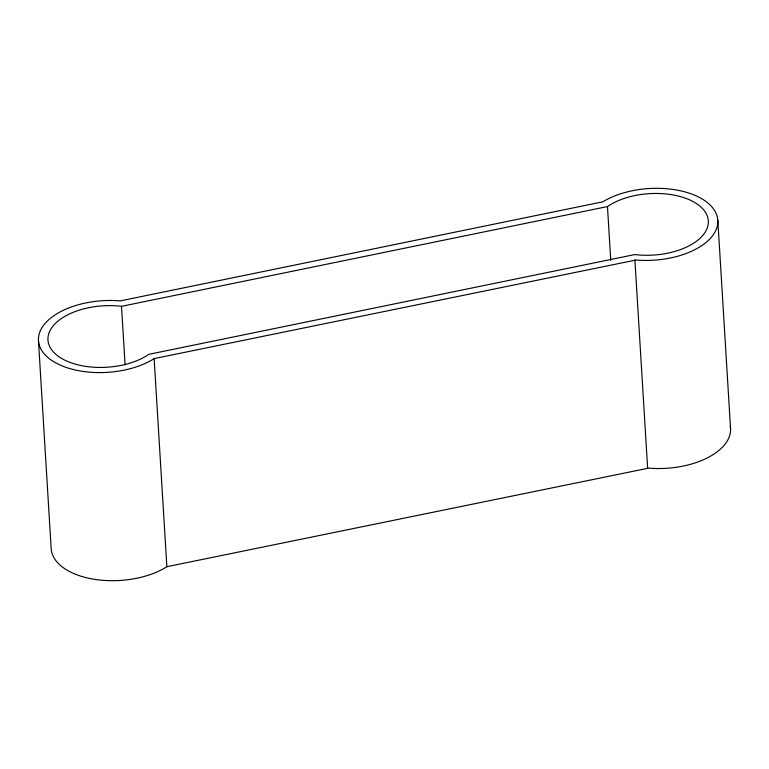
<?xml version="1.0" encoding="UTF-8"?>
<svg xmlns="http://www.w3.org/2000/svg" width="769" height="769" viewBox="0 0 769 769"><rect width="100%" height="100%" fill="white"/><g stroke="black" fill="none" stroke-linecap="round" stroke-linejoin="round"><path stroke-width="1.15" d="M154.136 358.604L153.387 359.094A66.634 35.903 -3.5 0 1 89.646 372.177L85.446 371.744A66.634 35.903 -3.5 0 1 53.667 315.857L56.55 313.973A66.634 35.903 -3.5 0 1 120.291 300.881L602.886 201.805A66.634 35.903 -3.5 0 1 715.045 211.283A66.634 35.903 -3.5 0 1 635.982 260.018L154.136 358.604L166.863 566.705L166.114 567.195A66.634 35.903 -3.5 0 1 102.373 580.278L98.172 579.845A66.634 35.903 -3.5 0 1 51.177 548.576L38.45 340.475M607.472 206.563L609.807 205.035A57.108 30.77 -3.5 0 1 705.942 213.148A57.108 30.77 -3.5 0 1 638.174 254.923L634.761 254.568L148.802 354.336L146.466 355.864A57.108 30.77 -3.5 0 1 91.838 367.082L88.233 366.707A57.108 30.77 -3.5 0 1 61.001 318.808L63.471 317.193A57.108 30.77 -3.5 0 1 118.099 305.975L121.512 306.331L607.472 206.563L610.759 260.383M166.863 566.705L648.709 468.119A66.634 35.903 -3.5 0 0 730.281 426.189M717.823 220.424L730.55 428.525M634.896 259.903L647.623 468.004M121.512 306.331L125.097 364.929"/></g></svg>
